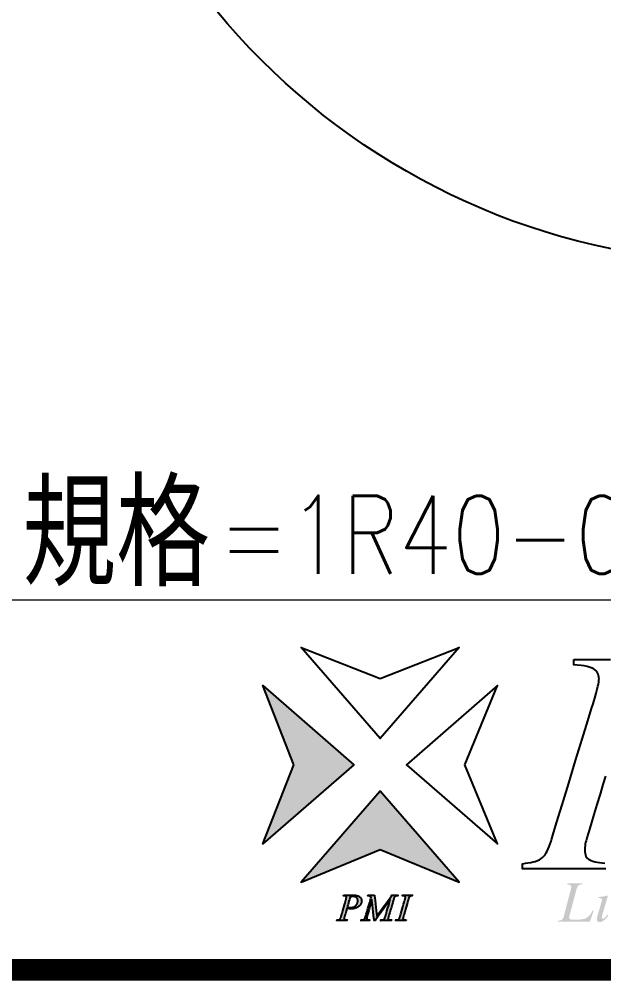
# Model space of a CAD drawing. Header units: millimetres. Extents: x -1046 to -629, y -1674 to -1379.
# Drawn here: x -886.6 to -849.5, y -1674.4 to -1613.2 of the extents above; entities that cross this region are included whole.
import ezdxf

# ---------------------------------------------------------------- set-up
doc = ezdxf.new("R2010")
doc.units = ezdxf.units.MM
doc.layers.get('0').update_dxf_attribs({"linetype": 'CONTINUOUS'})
doc.layers.get('DEFPOINTS').update_dxf_attribs({"linetype": 'CONTINUOUS'})
for name, color, linetype, lineweight in [('DIM', 6, 'CONTINUOUS', 9), ('str', 7, 'CONTINUOUS', 25), ('txt', 3, 'CONTINUOUS', 9)]:
    doc.layers.add(name, color=color, linetype=linetype, lineweight=lineweight)
doc.styles.add('SIMPLEX', font='simplex.shx', dxfattribs={"width": 0.8, "height": 3.2, "bigfont": 'chineset.shx'})
doc.styles.get("Standard").update_dxf_attribs({"font": 'TXT', "width": 0.9, "height": 4.563508, "bigfont": 'CHINESET'})
doc.dimstyles.new('STANDARD$2', dxfattribs={"dimscale": 0, "dimtxt": 6, "dimasz": 5, "dimexe": 0.5, "dimexo": 2.2, "dimgap": 2.2, "dimtad": 0, "dimtih": 1, "dimtoh": 1, "dimdec": 3, "dimrnd": 0.0005, "dimdsep": 46, "dimtxsty": 'SIMPLEX', "dimcen": 0.09, "dimclrd": 6, "dimclre": 6, "dimclrt": 3, "dimadec": 1, "dimazin": 2, "dimtp": -0.1, "dimtm": 0.2, "dimtfac": 1, "dimtdec": 3, "dimtmove": 2, "dimatfit": 3, "dimfxl": 0, "dimtvp": 0.790698, "dimarcsym": 0})

# ---------------------------------------------------------------- blocks, each defined once
blk = doc.blocks.new('PMI-Logo-3')
h = blk.add_hatch(color=4)
h.paths.add_polyline_path([(6.666, -0.012), (6.666, 0.012), (0, 5.804), (2.266, 0), (0, -5.804)])
h.paths.add_polyline_path([(8.608, -1.928), (2.804, -8.607), (8.608, -6.206), (14.411, -8.607)])
h.paths.add_polyline_path([(10.281, -11.258), (10.284, -11.243), (10.288, -11.225), (10.293, -11.205), (10.299, -11.182), (10.306, -11.157), (10.314, -11.129), (10.323, -11.099), (10.334, -11.06), (10.364, -10.957), (10.407, -10.807), (10.459, -10.629), (10.512, -10.442), (10.564, -10.265), (10.607, -10.115), (10.637, -10.012), (10.648, -9.973), (10.659, -9.932), (10.67, -9.894), (10.68, -9.86), (10.689, -9.829), (10.699, -9.801), (10.708, -9.777), (10.716, -9.756), (10.724, -9.739), (10.731, -9.724), (10.739, -9.712), (10.747, -9.701), (10.756, -9.69), (10.766, -9.68), (10.776, -9.67), (10.787, -9.661), (10.799, -9.653), (10.812, -9.645), (10.826, -9.638), (10.841, -9.631), (10.859, -9.626), (10.872, -9.623), (10.887, -9.62), (10.903, -9.619), (10.919, -9.617), (10.937, -9.617), (10.956, -9.617), (10.958, -9.611), (10.96, -9.604), (10.963, -9.596), (10.965, -9.588), (10.968, -9.581), (10.971, -9.568), (10.947, -9.568), (10.882, -9.568), (10.787, -9.568), (10.674, -9.568), (10.556, -9.568), (10.444, -9.568), (10.349, -9.568), (10.284, -9.568), (10.259, -9.568), (10.255, -9.581), (10.252, -9.588), (10.25, -9.596), (10.247, -9.604), (10.245, -9.611), (10.243, -9.617), (10.265, -9.617), (10.286, -9.617), (10.306, -9.618), (10.323, -9.619), (10.339, -9.621), (10.353, -9.623), (10.372, -9.626), (10.389, -9.631), (10.404, -9.638), (10.417, -9.646), (10.428, -9.655), (10.438, -9.665), (10.445, -9.676), (10.451, -9.689), (10.455, -9.702), (10.457, -9.717), (10.457, -9.729), (10.457, -9.745), (10.455, -9.764), (10.453, -9.784), (10.449, -9.806), (10.445, -9.83), (10.439, -9.855), (10.432, -9.882), (10.425, -9.911), (10.416, -9.941), (10.405, -9.98), (10.375, -10.084), (10.332, -10.234), (10.281, -10.412), (10.227, -10.599), (10.175, -10.777), (10.132, -10.928), (10.102, -11.031), (10.091, -11.07), (10.081, -11.106), (10.07, -11.14), (10.059, -11.17), (10.049, -11.199), (10.038, -11.225), (10.028, -11.248), (10.018, -11.269), (10.008, -11.287), (9.994, -11.308), (9.979, -11.325), (9.961, -11.34), (9.945, -11.35), (9.933, -11.357), (9.921, -11.363), (9.908, -11.368), (9.894, -11.373), (9.875, -11.378), (9.859, -11.38), (9.843, -11.382), (9.824, -11.384), (9.803, -11.385), (9.78, -11.387), (9.755, -11.387), (9.75, -11.4), (9.747, -11.408), (9.744, -11.416), (9.741, -11.424), (9.736, -11.436), (9.762, -11.436), (9.832, -11.436), (9.932, -11.436), (10.052, -11.436), (10.178, -11.436), (10.297, -11.436), (10.398, -11.436), (10.468, -11.436), (10.494, -11.436), (10.498, -11.424), (10.5, -11.416), (10.503, -11.408), (10.505, -11.4), (10.509, -11.387), (10.483, -11.386), (10.46, -11.384), (10.438, -11.382), (10.419, -11.38), (10.401, -11.378), (10.386, -11.375), (10.372, -11.373), (10.356, -11.369), (10.339, -11.364), (10.325, -11.357), (10.313, -11.35), (10.3, -11.339), (10.289, -11.324), (10.282, -11.307), (10.279, -11.291), (10.279, -11.276)])
h.paths.add_polyline_path([(9.276, -11.372), (9.261, -11.366), (9.247, -11.359), (9.23, -11.349), (9.216, -11.337), (9.206, -11.322), (9.2, -11.305), (9.197, -11.286), (9.198, -11.268), (9.199, -11.255), (9.201, -11.24), (9.203, -11.225), (9.207, -11.209), (9.211, -11.192), (9.216, -11.174), (9.221, -11.155), (9.228, -11.135), (9.239, -11.095), (9.271, -10.986), (9.317, -10.828), (9.372, -10.641), (9.429, -10.445), (9.483, -10.258), (9.529, -10.1), (9.561, -9.991), (9.573, -9.951), (9.583, -9.914), (9.592, -9.88), (9.602, -9.849), (9.611, -9.82), (9.62, -9.794), (9.629, -9.771), (9.638, -9.751), (9.646, -9.734), (9.655, -9.719), (9.663, -9.706), (9.672, -9.694), (9.681, -9.683), (9.69, -9.673), (9.704, -9.66), (9.723, -9.646), (9.741, -9.637), (9.756, -9.634), (9.769, -9.631), (9.786, -9.629), (9.805, -9.626), (9.828, -9.624), (9.853, -9.622), (9.882, -9.619), (9.913, -9.617), (9.913, -9.604), (9.913, -9.596), (9.913, -9.588), (9.913, -9.581), (9.913, -9.568), (9.898, -9.568), (9.858, -9.568), (9.8, -9.568), (9.73, -9.568), (9.658, -9.568), (9.589, -9.568), (9.53, -9.568), (9.49, -9.568), (9.475, -9.568), (9.437, -9.62), (9.335, -9.759), (9.188, -9.961), (9.013, -10.2), (8.83, -10.452), (8.655, -10.691), (8.508, -10.892), (8.406, -11.032), (8.368, -11.084), (8.362, -11.032), (8.345, -10.892), (8.321, -10.691), (8.292, -10.452), (8.262, -10.2), (8.233, -9.961), (8.209, -9.759), (8.192, -9.62), (8.185, -9.568), (8.169, -9.568), (8.127, -9.568), (8.064, -9.568), (7.991, -9.568), (7.913, -9.568), (7.84, -9.568), (7.778, -9.568), (7.735, -9.568), (7.719, -9.568), (7.715, -9.581), (7.713, -9.588), (7.711, -9.596), (7.708, -9.604), (7.705, -9.617), (7.729, -9.62), (7.751, -9.623), (7.771, -9.626), (7.79, -9.63), (7.807, -9.634), (7.822, -9.638), (7.836, -9.643), (7.853, -9.649), (7.872, -9.66), (7.886, -9.671), (7.895, -9.68), (7.905, -9.689), (7.915, -9.7), (7.925, -9.711), (7.935, -9.724), (7.945, -9.737), (7.931, -9.785), (7.893, -9.913), (7.84, -10.098), (7.776, -10.318), (7.708, -10.549), (7.644, -10.769), (7.59, -10.954), (7.553, -11.082), (7.539, -11.13), (7.529, -11.162), (7.518, -11.191), (7.508, -11.218), (7.497, -11.243), (7.487, -11.264), (7.477, -11.283), (7.467, -11.3), (7.457, -11.314), (7.447, -11.325), (7.433, -11.338), (7.416, -11.35), (7.398, -11.36), (7.378, -11.368), (7.356, -11.375), (7.332, -11.38), (7.307, -11.384), (7.279, -11.387), (7.25, -11.387), (7.24, -11.387), (7.228, -11.387), (7.213, -11.387), (7.209, -11.4), (7.207, -11.408), (7.204, -11.416), (7.202, -11.424), (7.198, -11.436), (7.219, -11.436), (7.276, -11.436), (7.359, -11.436), (7.458, -11.436), (7.561, -11.436), (7.66, -11.436), (7.743, -11.436), (7.8, -11.436), (7.821, -11.436), (7.822, -11.435), (7.825, -11.424), (7.828, -11.416), (7.83, -11.408), (7.833, -11.4), (7.835, -11.394), (7.837, -11.387), (7.806, -11.385), (7.778, -11.382), (7.753, -11.379), (7.73, -11.375), (7.71, -11.371), (7.693, -11.367), (7.678, -11.362), (7.661, -11.354), (7.645, -11.341), (7.633, -11.326), (7.624, -11.309), (7.62, -11.289), (7.619, -11.272), (7.62, -11.26), (7.621, -11.245), (7.624, -11.227), (7.627, -11.208), (7.632, -11.185), (7.638, -11.161), (7.645, -11.134), (7.653, -11.105), (7.662, -11.073), (7.673, -11.033), (7.704, -10.927), (7.748, -10.773), (7.801, -10.591), (7.856, -10.399), (7.909, -10.217), (7.953, -10.063), (7.983, -9.957), (7.995, -9.917), (8.001, -9.97), (8.018, -10.109), (8.042, -10.311), (8.071, -10.551), (8.101, -10.803), (8.13, -11.043), (8.155, -11.245), (8.171, -11.384), (8.178, -11.436), (8.185, -11.436), (8.192, -11.436), (8.201, -11.436), (8.21, -11.436), (8.219, -11.436), (8.227, -11.436), (8.234, -11.436), (8.271, -11.384), (8.373, -11.245), (8.52, -11.043), (8.694, -10.803), (8.878, -10.551), (9.052, -10.311), (9.199, -10.109), (9.301, -9.97), (9.339, -9.917), (9.328, -9.955), (9.299, -10.054), (9.258, -10.198), (9.208, -10.369), (9.157, -10.548), (9.107, -10.719), (9.066, -10.863), (9.037, -10.963), (9.026, -11), (9.013, -11.045), (9.001, -11.087), (8.989, -11.124), (8.978, -11.158), (8.967, -11.189), (8.958, -11.215), (8.948, -11.238), (8.94, -11.258), (8.932, -11.273), (8.925, -11.286), (8.917, -11.299), (8.909, -11.31), (8.896, -11.325), (8.879, -11.342), (8.861, -11.354), (8.843, -11.363), (8.829, -11.369), (8.813, -11.374), (8.797, -11.378), (8.779, -11.381), (8.76, -11.384), (8.74, -11.386), (8.719, -11.387), (8.696, -11.387), (8.686, -11.387), (8.674, -11.387), (8.659, -11.387), (8.655, -11.4), (8.653, -11.408), (8.651, -11.416), (8.649, -11.424), (8.645, -11.436), (8.672, -11.436), (8.743, -11.436), (8.846, -11.436), (8.968, -11.436), (9.097, -11.436), (9.219, -11.436), (9.323, -11.436), (9.394, -11.436), (9.42, -11.436), (9.424, -11.424), (9.426, -11.416), (9.428, -11.408), (9.43, -11.4), (9.433, -11.387), (9.424, -11.387), (9.413, -11.387), (9.404, -11.387), (9.4, -11.387), (9.375, -11.387), (9.352, -11.386), (9.331, -11.383), (9.311, -11.38), (9.293, -11.376)])
h.paths.add_polyline_path([(6.079, -10.84), (6.104, -10.751), (6.129, -10.666), (6.15, -10.594), (6.164, -10.544), (6.169, -10.526), (6.213, -10.536), (6.255, -10.544), (6.295, -10.552), (6.333, -10.558), (6.37, -10.563), (6.404, -10.567), (6.438, -10.57), (6.469, -10.572), (6.499, -10.572), (6.545, -10.571), (6.59, -10.568), (6.634, -10.563), (6.678, -10.556), (6.721, -10.546), (6.763, -10.535), (6.805, -10.522), (6.846, -10.506), (6.886, -10.489), (6.924, -10.47), (6.961, -10.449), (6.995, -10.428), (7.028, -10.405), (7.058, -10.381), (7.085, -10.355), (7.111, -10.329), (7.135, -10.301), (7.156, -10.272), (7.175, -10.242), (7.192, -10.212), (7.206, -10.182), (7.219, -10.151), (7.229, -10.121), (7.237, -10.09), (7.242, -10.059), (7.246, -10.028), (7.247, -9.996), (7.245, -9.957), (7.24, -9.919), (7.231, -9.883), (7.219, -9.848), (7.203, -9.814), (7.183, -9.782), (7.16, -9.751), (7.134, -9.721), (7.104, -9.692), (7.07, -9.666), (7.033, -9.643), (6.992, -9.623), (6.947, -9.606), (6.899, -9.592), (6.848, -9.582), (6.792, -9.574), (6.733, -9.569), (6.671, -9.568), (6.646, -9.568), (6.578, -9.568), (6.48, -9.568), (6.364, -9.568), (6.242, -9.568), (6.126, -9.568), (6.028, -9.568), (5.96, -9.568), (5.935, -9.568), (5.931, -9.581), (5.929, -9.588), (5.926, -9.596), (5.924, -9.604), (5.92, -9.617), (5.948, -9.619), (5.975, -9.621), (5.999, -9.624), (6.02, -9.628), (6.039, -9.632), (6.056, -9.637), (6.071, -9.643), (6.088, -9.651), (6.105, -9.666), (6.118, -9.683), (6.126, -9.7), (6.131, -9.72), (6.132, -9.736), (6.131, -9.752), (6.129, -9.771), (6.126, -9.793), (6.121, -9.818), (6.115, -9.847), (6.108, -9.878), (6.099, -9.913), (6.088, -9.951), (6.077, -9.992), (6.066, -10.029), (6.038, -10.127), (5.997, -10.268), (5.949, -10.437), (5.898, -10.613), (5.85, -10.781), (5.809, -10.923), (5.781, -11.021), (5.77, -11.058), (5.756, -11.106), (5.741, -11.15), (5.727, -11.19), (5.713, -11.226), (5.7, -11.257), (5.686, -11.283), (5.673, -11.306), (5.66, -11.323), (5.647, -11.337), (5.633, -11.347), (5.617, -11.357), (5.599, -11.365), (5.579, -11.372), (5.556, -11.377), (5.531, -11.382), (5.504, -11.385), (5.475, -11.387), (5.444, -11.387), (5.442, -11.394), (5.44, -11.4), (5.438, -11.408), (5.435, -11.416), (5.433, -11.424), (5.429, -11.436), (5.454, -11.436), (5.521, -11.436), (5.619, -11.436), (5.735, -11.436), (5.857, -11.436), (5.972, -11.436), (6.07, -11.436), (6.137, -11.436), (6.163, -11.436), (6.163, -11.435), (6.166, -11.424), (6.168, -11.416), (6.171, -11.408), (6.173, -11.4), (6.176, -11.387), (6.146, -11.385), (6.119, -11.383), (6.094, -11.38), (6.072, -11.377), (6.052, -11.373), (6.035, -11.369), (6.02, -11.364), (6.003, -11.357), (5.987, -11.344), (5.975, -11.33), (5.967, -11.315), (5.962, -11.299), (5.962, -11.286), (5.962, -11.272), (5.964, -11.256), (5.967, -11.238), (5.972, -11.216), (5.978, -11.191), (5.985, -11.164), (5.993, -11.134), (6.003, -11.101), (6.014, -11.065), (6.019, -11.046), (6.033, -10.997), (6.054, -10.925)])
h.paths.add_polyline_path([(6.194, -10.439), (6.202, -10.414), (6.221, -10.346), (6.25, -10.247), (6.284, -10.13), (6.319, -10.006), (6.353, -9.889), (6.382, -9.79), (6.401, -9.722), (6.409, -9.696), (6.437, -9.691), (6.465, -9.687), (6.491, -9.683), (6.517, -9.68), (6.542, -9.677), (6.565, -9.675), (6.588, -9.674), (6.61, -9.673), (6.631, -9.673), (6.667, -9.674), (6.702, -9.677), (6.734, -9.682), (6.764, -9.689), (6.792, -9.698), (6.818, -9.709), (6.842, -9.722), (6.864, -9.737), (6.883, -9.754), (6.901, -9.773), (6.916, -9.793), (6.93, -9.814), (6.941, -9.837), (6.95, -9.862), (6.958, -9.888), (6.963, -9.915), (6.966, -9.943), (6.967, -9.974), (6.966, -10.003), (6.964, -10.032), (6.959, -10.061), (6.953, -10.09), (6.946, -10.119), (6.937, -10.147), (6.926, -10.175), (6.913, -10.203), (6.899, -10.23), (6.883, -10.257), (6.866, -10.282), (6.847, -10.306), (6.827, -10.328), (6.806, -10.349), (6.784, -10.368), (6.76, -10.385), (6.735, -10.401), (6.709, -10.416), (6.682, -10.429), (6.654, -10.44), (6.625, -10.45), (6.596, -10.459), (6.566, -10.465), (6.536, -10.471), (6.505, -10.475), (6.473, -10.477), (6.44, -10.478), (6.419, -10.477), (6.396, -10.476), (6.372, -10.473), (6.346, -10.47), (6.318, -10.466), (6.29, -10.461), (6.259, -10.455), (6.227, -10.447)], flags=16)
h = blk.add_hatch(color=4)
edge = h.paths.add_edge_path()
edge.add_spline(control_points=[(22.528, -11.329), (22.489, -11.307), (22.469, -11.262), (22.469, -11.179), (22.484, -11.117), (22.51, -11.012)], knot_values=[0, 0, 0, 0, 0.785714, 0.785714, 1, 1, 1, 1], degree=3, periodic=0)
edge.add_spline(control_points=[(22.51, -11.012), (22.519, -10.986), (22.523, -10.964), (22.525, -10.948)], knot_values=[0, 0, 0, 0, 1, 1, 1, 1], degree=3, periodic=0)
edge.add_spline(control_points=[(22.525, -10.948), (22.688, -10.342), (22.851, -9.736), (23.013, -9.129)], knot_values=[0, 0, 0, 0, 1, 1, 1, 1], degree=3, periodic=0)
edge.add_spline(control_points=[(23.013, -9.129), (23.052, -8.991), (23.099, -8.898), (23.158, -8.849)], knot_values=[0, 0, 0, 0, 1, 1, 1, 1], degree=3, periodic=0)
edge.add_spline(control_points=[(23.158, -8.849), (23.216, -8.802), (23.307, -8.777), (23.427, -8.773)], knot_values=[0, 0, 0, 0, 1, 1, 1, 1], degree=3, periodic=0)
edge.add_spline(control_points=[(23.427, -8.773), (23.436, -8.75), (23.446, -8.727), (23.455, -8.704)], knot_values=[0, 0, 0, 0, 1, 1, 1, 1], degree=3, periodic=0)
edge.add_spline(control_points=[(23.455, -8.704), (23.083, -8.704), (22.71, -8.704), (22.338, -8.704)], knot_values=[0, 0, 0, 0, 1, 1, 1, 1], degree=3, periodic=0)
edge.add_spline(control_points=[(22.338, -8.704), (22.331, -8.727), (22.324, -8.75), (22.318, -8.773)], knot_values=[0, 0, 0, 0, 1, 1, 1, 1], degree=3, periodic=0)
edge.add_spline(control_points=[(22.318, -8.773), (22.432, -8.784), (22.512, -8.803), (22.559, -8.831)], knot_values=[0, 0, 0, 0, 1, 1, 1, 1], degree=3, periodic=0)
edge.add_spline(control_points=[(22.559, -8.831), (22.608, -8.862), (22.629, -8.909), (22.629, -8.991), (22.627, -9.015), (22.621, -9.041)], knot_values=[0, 0, 0, 0, 0.728571, 0.728571, 1, 1, 1, 1], degree=3, periodic=0)
edge.add_spline(control_points=[(22.621, -9.041), (22.616, -9.07), (22.603, -9.116), (22.585, -9.177)], knot_values=[0, 0, 0, 0, 1, 1, 1, 1], degree=3, periodic=0)
edge.add_spline(control_points=[(22.585, -9.177), (22.422, -9.807), (22.258, -10.437), (22.055, -11.217), (22.005, -11.314), (21.949, -11.361)], knot_values=[0, 0, 0, 0, 0.808065, 0.808065, 1, 1, 1, 1], degree=3, periodic=0)
edge.add_spline(control_points=[(21.949, -11.361), (21.893, -11.41), (21.803, -11.434), (21.673, -11.433)], knot_values=[0, 0, 0, 0, 1, 1, 1, 1], degree=3, periodic=0)
edge.add_spline(control_points=[(21.655, -11.433), (21.65, -11.455), (21.644, -11.478), (21.639, -11.501)], knot_values=[0, 0, 0, 0, 1, 1, 1, 1], degree=3, periodic=0)
edge.add_spline(control_points=[(21.639, -11.501), (22.425, -11.501), (23.211, -11.501), (23.998, -11.501)], knot_values=[0, 0, 0, 0, 1, 1, 1, 1], degree=3, periodic=0)
edge.add_spline(control_points=[(23.998, -11.501), (24.086, -11.236), (24.174, -10.971), (24.263, -10.707)], knot_values=[0, 0, 0, 0, 1, 1, 1, 1], degree=3, periodic=0)
edge.add_spline(control_points=[(24.263, -10.707), (24.237, -10.707), (24.211, -10.707), (24.185, -10.707)], knot_values=[0, 0, 0, 0, 1, 1, 1, 1], degree=3, periodic=0)
edge.add_spline(control_points=[(24.185, -10.707), (24.062, -10.96), (23.924, -11.131), (23.618, -11.32), (23.378, -11.363), (22.958, -11.363), (22.861, -11.363), (22.765, -11.363)], knot_values=[0, 0, 0, 0, 0.434081, 0.434081, 0.869651, 0.869651, 1, 1, 1, 1], degree=3, periodic=0)
edge.add_spline(control_points=[(22.765, -11.363), (22.647, -11.366), (22.567, -11.355), (22.528, -11.329)], knot_values=[0, 0, 0, 0, 1, 1, 1, 1], degree=3, periodic=0)
h = blk.add_hatch(color=4)
edge = h.paths.add_edge_path()
edge.add_spline(control_points=[(25.284, -9.722), (25.288, -9.708), (25.292, -9.695), (25.294, -9.682)], knot_values=[0, 0, 0, 0, 1, 1, 1, 1], degree=3, periodic=0)
edge.add_spline(control_points=[(25.294, -9.682), (25.299, -9.673), (25.299, -9.662), (25.299, -9.639), (25.297, -9.628), (25.288, -9.617)], knot_values=[0, 0, 0, 0, 0.45, 0.45, 1, 1, 1, 1], degree=3, periodic=0)
edge.add_spline(control_points=[(25.288, -9.617), (25.28, -9.608), (25.268, -9.604), (25.254, -9.602)], knot_values=[0, 0, 0, 0, 1, 1, 1, 1], degree=3, periodic=0)
edge.add_spline(control_points=[(25.254, -9.602), (25.249, -9.604), (25.229, -9.608), (25.19, -9.617)], knot_values=[0, 0, 0, 0, 1, 1, 1, 1], degree=3, periodic=0)
edge.add_spline(control_points=[(25.19, -9.617), (25.01, -9.656), (24.819, -9.686), (24.626, -9.706)], knot_values=[0, 0, 0, 0, 1, 1, 1, 1], degree=3, periodic=0)
edge.add_spline(control_points=[(24.626, -9.706), (24.621, -9.729), (24.616, -9.751), (24.611, -9.774)], knot_values=[0, 0, 0, 0, 1, 1, 1, 1], degree=3, periodic=0)
edge.add_spline(control_points=[(24.611, -9.774), (24.71, -9.777), (24.781, -9.787), (24.819, -9.81)], knot_values=[0, 0, 0, 0, 1, 1, 1, 1], degree=3, periodic=0)
edge.add_spline(control_points=[(24.819, -9.81), (24.858, -9.831), (24.878, -9.867), (24.878, -9.939), (24.87, -9.984), (24.85, -10.049)], knot_values=[0, 0, 0, 0, 0.655738, 0.655738, 1, 1, 1, 1], degree=3, periodic=0)
edge.add_spline(control_points=[(24.85, -10.049), (24.849, -10.05), (24.848, -10.052), (24.847, -10.054)], knot_values=[0, 0, 0, 0, 1, 1, 1, 1], degree=3, periodic=0)
edge.add_spline(control_points=[(24.847, -10.054), (24.757, -10.359), (24.667, -10.665), (24.576, -10.971)], knot_values=[0, 0, 0, 0, 1, 1, 1, 1], degree=3, periodic=0)
edge.add_spline(control_points=[(24.576, -10.971), (24.55, -11.065), (24.53, -11.137), (24.52, -11.186)], knot_values=[0, 0, 0, 0, 1, 1, 1, 1], degree=3, periodic=0)
edge.add_spline(control_points=[(24.52, -11.186), (24.511, -11.238), (24.504, -11.281), (24.504, -11.389), (24.522, -11.446), (24.59, -11.519), (24.641, -11.536), (24.805, -11.536), (24.91, -11.498), (25.021, -11.413)], knot_values=[0, 0, 0, 0, 0.11924, 0.11924, 0.365671, 0.365671, 0.612101, 0.612101, 1, 1, 1, 1], degree=3, periodic=0)
edge.add_spline(control_points=[(25.021, -11.413), (25.133, -11.331), (25.245, -11.208), (25.361, -11.044)], knot_values=[0, 0, 0, 0, 1, 1, 1, 1], degree=3, periodic=0)
edge.add_spline(control_points=[(25.361, -11.044), (25.339, -11.024), (25.317, -11.004), (25.294, -10.984)], knot_values=[0, 0, 0, 0, 1, 1, 1, 1], degree=3, periodic=0)
edge.add_spline(control_points=[(25.294, -10.984), (25.226, -11.083), (25.163, -11.16), (25.102, -11.215)], knot_values=[0, 0, 0, 0, 1, 1, 1, 1], degree=3, periodic=0)
edge.add_spline(control_points=[(25.102, -11.215), (25.042, -11.27), (24.992, -11.296), (24.954, -11.294)], knot_values=[0, 0, 0, 0, 1, 1, 1, 1], degree=3, periodic=0)
edge.add_spline(control_points=[(24.954, -11.294), (24.928, -11.296), (24.909, -11.288), (24.893, -11.266)], knot_values=[0, 0, 0, 0, 1, 1, 1, 1], degree=3, periodic=0)
edge.add_spline(control_points=[(24.893, -11.266), (24.878, -11.246), (24.87, -11.217), (24.87, -11.163), (24.873, -11.14), (24.878, -11.114)], knot_values=[0, 0, 0, 0, 0.76087, 0.76087, 1, 1, 1, 1], degree=3, periodic=0)
edge.add_spline(control_points=[(24.878, -11.114), (24.884, -11.09), (24.893, -11.057), (24.902, -11.015)], knot_values=[0, 0, 0, 0, 1, 1, 1, 1], degree=3, periodic=0)
edge.add_spline(control_points=[(24.902, -11.015), (25.029, -10.584), (25.156, -10.153), (25.284, -9.722)], knot_values=[0, 0, 0, 0, 1, 1, 1, 1], degree=3, periodic=0)
at = {"color": 4, "linetype": 'Continuous'}
blk.add_line((6.666, -0.012), (6.666, 0.012), dxfattribs=at)
for points in [[(8.608, 6.341, 0), (14.411, 8.607, 0), (8.608, 1.929, 0), (2.804, 8.607, 0), (8.608, 6.341, 0)], [(2.266, 0, 0), (0, 5.804, 0), (6.679, 0, 0), (0, -5.804, 0), (2.266, 0, 0)], [(14.814, 0, 0), (17.215, 5.804, 0), (10.536, 0, 0), (17.215, -5.804, 0), (14.814, 0, 0)], [(8.608, -6.206, 0), (14.411, -8.607, 0), (8.608, -1.928, 0), (2.804, -8.607, 0), (8.608, -6.206, 0)], [(5.935, -9.568, 0), (5.96, -9.568, 0), (6.028, -9.568, 0), (6.126, -9.568, 0), (6.242, -9.568, 0), (6.364, -9.568, 0), (6.48, -9.568, 0), (6.578, -9.568, 0), (6.646, -9.568, 0), (6.671, -9.568, 0), (6.733, -9.569, 0), (6.792, -9.574, 0), (6.848, -9.582, 0), (6.899, -9.592, 0), (6.947, -9.606, 0), (6.992, -9.623, 0), (7.033, -9.643, 0), (7.07, -9.666, 0), (7.104, -9.692, 0), (7.134, -9.721, 0), (7.16, -9.751, 0), (7.183, -9.782, 0), (7.203, -9.814, 0), (7.219, -9.848, 0), (7.231, -9.883, 0), (7.24, -9.919, 0), (7.245, -9.957, 0), (7.247, -9.996, 0), (7.246, -10.028, 0), (7.242, -10.059, 0), (7.237, -10.09, 0), (7.229, -10.121, 0), (7.219, -10.151, 0), (7.206, -10.182, 0), (7.192, -10.212, 0), (7.175, -10.242, 0), (7.156, -10.272, 0), (7.135, -10.301, 0), (7.111, -10.329, 0), (7.085, -10.355, 0), (7.058, -10.381, 0), (7.028, -10.405, 0), (6.995, -10.428, 0), (6.961, -10.449, 0), (6.924, -10.47, 0), (6.886, -10.489, 0), (6.846, -10.506, 0), (6.805, -10.522, 0), (6.763, -10.535, 0), (6.721, -10.546, 0), (6.678, -10.556, 0), (6.634, -10.563, 0), (6.59, -10.568, 0), (6.545, -10.571, 0), (6.499, -10.572, 0), (6.469, -10.572, 0), (6.438, -10.57, 0), (6.404, -10.567, 0), (6.37, -10.563, 0), (6.333, -10.558, 0), (6.295, -10.552, 0), (6.255, -10.544, 0), (6.213, -10.536, 0), (6.169, -10.526, 0), (6.164, -10.544, 0), (6.15, -10.594, 0), (6.129, -10.666, 0), (6.104, -10.751, 0), (6.079, -10.84, 0), (6.054, -10.925, 0), (6.033, -10.997, 0), (6.019, -11.046, 0), (6.014, -11.065, 0), (6.003, -11.101, 0), (5.993, -11.134, 0), (5.985, -11.164, 0), (5.978, -11.191, 0), (5.972, -11.216, 0), (5.967, -11.238, 0), (5.964, -11.256, 0), (5.962, -11.272, 0), (5.962, -11.286, 0), (5.962, -11.295, 0), (5.963, -11.303, 0), (5.966, -11.311, 0), (5.969, -11.319, 0), (5.973, -11.327, 0), (5.978, -11.334, 0), (5.984, -11.341, 0), (5.991, -11.347, 0), (5.999, -11.353, 0), (6.008, -11.359, 0), (6.02, -11.364, 0), (6.035, -11.369, 0), (6.052, -11.373, 0), (6.072, -11.377, 0), (6.094, -11.38, 0), (6.119, -11.383, 0), (6.146, -11.385, 0), (6.176, -11.387, 0), (6.176, -11.389, 0), (6.175, -11.394, 0), (6.173, -11.4, 0), (6.171, -11.408, 0), (6.168, -11.416, 0), (6.166, -11.424, 0), (6.164, -11.43, 0), (6.163, -11.435, 0), (6.163, -11.436, 0), (6.137, -11.436, 0), (6.07, -11.436, 0), (5.972, -11.436, 0), (5.857, -11.436, 0), (5.735, -11.436, 0), (5.619, -11.436, 0), (5.521, -11.436, 0), (5.454, -11.436, 0), (5.429, -11.436, 0), (5.429, -11.435, 0), (5.431, -11.43, 0), (5.433, -11.424, 0), (5.435, -11.416, 0), (5.438, -11.408, 0), (5.44, -11.4, 0), (5.442, -11.394, 0), (5.443, -11.389, 0), (5.444, -11.387, 0), (5.475, -11.387, 0), (5.504, -11.385, 0), (5.531, -11.382, 0), (5.556, -11.377, 0), (5.579, -11.372, 0), (5.599, -11.365, 0), (5.617, -11.357, 0), (5.633, -11.347, 0), (5.647, -11.337, 0), (5.66, -11.323, 0), (5.673, -11.306, 0), (5.686, -11.283, 0), (5.7, -11.257, 0), (5.713, -11.226, 0), (5.727, -11.19, 0), (5.741, -11.15, 0), (5.756, -11.106, 0), (5.77, -11.058, 0), (5.781, -11.021, 0), (5.809, -10.923, 0), (5.85, -10.781, 0), (5.898, -10.613, 0), (5.949, -10.437, 0), (5.997, -10.268, 0), (6.038, -10.127, 0), (6.066, -10.029, 0), (6.077, -9.992, 0), (6.088, -9.951, 0), (6.099, -9.913, 0), (6.108, -9.878, 0), (6.115, -9.847, 0), (6.121, -9.818, 0), (6.126, -9.793, 0), (6.129, -9.771, 0), (6.131, -9.752, 0), (6.132, -9.736, 0), (6.132, -9.725, 0), (6.13, -9.715, 0), (6.128, -9.705, 0), (6.124, -9.696, 0), (6.12, -9.687, 0), (6.115, -9.679, 0), (6.108, -9.67, 0), (6.101, -9.663, 0), (6.093, -9.656, 0), (6.083, -9.649, 0), (6.071, -9.643, 0), (6.056, -9.637, 0), (6.039, -9.632, 0), (6.02, -9.628, 0), (5.999, -9.624, 0), (5.975, -9.621, 0), (5.948, -9.619, 0), (5.92, -9.617, 0), (5.921, -9.615, 0), (5.922, -9.611, 0), (5.924, -9.604, 0), (5.926, -9.596, 0), (5.929, -9.588, 0), (5.931, -9.581, 0), (5.933, -9.574, 0), (5.935, -9.57, 0), (5.935, -9.568, 0)], [(6.194, -10.439, 0), (6.227, -10.447, 0), (6.259, -10.455, 0), (6.29, -10.461, 0), (6.318, -10.466, 0), (6.346, -10.47, 0), (6.372, -10.473, 0), (6.396, -10.476, 0), (6.419, -10.477, 0), (6.44, -10.478, 0), (6.473, -10.477, 0), (6.505, -10.475, 0), (6.536, -10.471, 0), (6.566, -10.465, 0), (6.596, -10.459, 0), (6.625, -10.45, 0), (6.654, -10.44, 0), (6.682, -10.429, 0), (6.709, -10.416, 0), (6.735, -10.401, 0), (6.76, -10.385, 0), (6.784, -10.368, 0), (6.806, -10.349, 0), (6.827, -10.328, 0), (6.847, -10.306, 0), (6.866, -10.282, 0), (6.883, -10.257, 0), (6.899, -10.23, 0), (6.913, -10.203, 0), (6.926, -10.175, 0), (6.937, -10.147, 0), (6.946, -10.119, 0), (6.953, -10.09, 0), (6.959, -10.061, 0), (6.964, -10.032, 0), (6.966, -10.003, 0), (6.967, -9.974, 0), (6.966, -9.943, 0), (6.963, -9.915, 0), (6.958, -9.888, 0), (6.95, -9.862, 0), (6.941, -9.837, 0), (6.93, -9.814, 0), (6.916, -9.793, 0), (6.901, -9.773, 0), (6.883, -9.754, 0), (6.864, -9.737, 0), (6.842, -9.722, 0), (6.818, -9.709, 0), (6.792, -9.698, 0), (6.764, -9.689, 0), (6.734, -9.682, 0), (6.702, -9.677, 0), (6.667, -9.674, 0), (6.631, -9.673, 0), (6.61, -9.673, 0), (6.588, -9.674, 0), (6.565, -9.675, 0), (6.542, -9.677, 0), (6.517, -9.68, 0), (6.491, -9.683, 0), (6.465, -9.687, 0), (6.437, -9.691, 0), (6.409, -9.696, 0), (6.401, -9.722, 0), (6.382, -9.79, 0), (6.353, -9.889, 0), (6.319, -10.006, 0), (6.284, -10.13, 0), (6.25, -10.247, 0), (6.221, -10.346, 0), (6.202, -10.414, 0), (6.194, -10.439, 0)], [(8.185, -9.568, 0), (8.192, -9.62, 0), (8.209, -9.759, 0), (8.233, -9.961, 0), (8.262, -10.2, 0), (8.292, -10.452, 0), (8.321, -10.691, 0), (8.345, -10.892, 0), (8.362, -11.032, 0), (8.368, -11.084, 0), (8.406, -11.032, 0), (8.508, -10.892, 0), (8.655, -10.691, 0), (8.83, -10.452, 0), (9.013, -10.2, 0), (9.188, -9.961, 0), (9.335, -9.759, 0), (9.437, -9.62, 0), (9.475, -9.568, 0), (9.49, -9.568, 0), (9.53, -9.568, 0), (9.589, -9.568, 0), (9.658, -9.568, 0), (9.73, -9.568, 0), (9.8, -9.568, 0), (9.858, -9.568, 0), (9.898, -9.568, 0), (9.913, -9.568, 0), (9.913, -9.57, 0), (9.913, -9.574, 0), (9.913, -9.581, 0), (9.913, -9.588, 0), (9.913, -9.596, 0), (9.913, -9.604, 0), (9.913, -9.611, 0), (9.913, -9.615, 0), (9.913, -9.617, 0), (9.882, -9.619, 0), (9.853, -9.622, 0), (9.828, -9.624, 0), (9.805, -9.626, 0), (9.786, -9.629, 0), (9.769, -9.631, 0), (9.756, -9.634, 0), (9.745, -9.636, 0), (9.738, -9.638, 0), (9.728, -9.643, 0), (9.718, -9.649, 0), (9.709, -9.656, 0), (9.699, -9.664, 0), (9.69, -9.673, 0), (9.681, -9.683, 0), (9.672, -9.694, 0), (9.663, -9.706, 0), (9.655, -9.719, 0), (9.646, -9.734, 0), (9.638, -9.751, 0), (9.629, -9.771, 0), (9.62, -9.794, 0), (9.611, -9.82, 0), (9.602, -9.849, 0), (9.592, -9.88, 0), (9.583, -9.914, 0), (9.573, -9.951, 0), (9.561, -9.991, 0), (9.529, -10.1, 0), (9.483, -10.258, 0), (9.429, -10.445, 0), (9.372, -10.641, 0), (9.317, -10.828, 0), (9.271, -10.986, 0), (9.239, -11.095, 0), (9.228, -11.135, 0), (9.221, -11.155, 0), (9.216, -11.174, 0), (9.211, -11.192, 0), (9.207, -11.209, 0), (9.203, -11.225, 0), (9.201, -11.24, 0), (9.199, -11.255, 0), (9.198, -11.268, 0), (9.197, -11.28, 0), (9.198, -11.29, 0), (9.199, -11.3, 0), (9.201, -11.309, 0), (9.205, -11.318, 0), (9.209, -11.326, 0), (9.214, -11.333, 0), (9.22, -11.34, 0), (9.227, -11.346, 0), (9.234, -11.352, 0), (9.247, -11.359, 0), (9.261, -11.366, 0), (9.276, -11.372, 0), (9.293, -11.376, 0), (9.311, -11.38, 0), (9.331, -11.383, 0), (9.352, -11.386, 0), (9.375, -11.387, 0), (9.4, -11.387, 0), (9.401, -11.387, 0), (9.404, -11.387, 0), (9.408, -11.387, 0), (9.413, -11.387, 0), (9.419, -11.387, 0), (9.424, -11.387, 0), (9.429, -11.387, 0), (9.432, -11.387, 0), (9.433, -11.387, 0), (9.432, -11.389, 0), (9.431, -11.394, 0), (9.43, -11.4, 0), (9.428, -11.408, 0), (9.426, -11.416, 0), (9.424, -11.424, 0), (9.422, -11.43, 0), (9.421, -11.435, 0), (9.42, -11.436, 0), (9.394, -11.436, 0), (9.323, -11.436, 0), (9.219, -11.436, 0), (9.097, -11.436, 0), (8.968, -11.436, 0), (8.846, -11.436, 0), (8.743, -11.436, 0), (8.672, -11.436, 0), (8.645, -11.436, 0), (8.645, -11.435, 0), (8.647, -11.43, 0), (8.649, -11.424, 0), (8.651, -11.416, 0), (8.653, -11.408, 0), (8.655, -11.4, 0), (8.657, -11.394, 0), (8.658, -11.389, 0), (8.659, -11.387, 0), (8.66, -11.387, 0), (8.663, -11.387, 0), (8.668, -11.387, 0), (8.674, -11.387, 0), (8.68, -11.387, 0), (8.686, -11.387, 0), (8.691, -11.387, 0), (8.695, -11.387, 0), (8.696, -11.387, 0), (8.719, -11.387, 0), (8.74, -11.386, 0), (8.76, -11.384, 0), (8.779, -11.381, 0), (8.797, -11.378, 0), (8.813, -11.374, 0), (8.829, -11.369, 0), (8.843, -11.363, 0), (8.856, -11.357, 0), (8.865, -11.352, 0), (8.874, -11.345, 0), (8.883, -11.338, 0), (8.892, -11.329, 0), (8.9, -11.32, 0), (8.909, -11.31, 0), (8.917, -11.299, 0), (8.925, -11.286, 0), (8.932, -11.273, 0), (8.94, -11.258, 0), (8.948, -11.238, 0), (8.958, -11.215, 0), (8.967, -11.189, 0), (8.978, -11.158, 0), (8.989, -11.124, 0), (9.001, -11.087, 0), (9.013, -11.045, 0), (9.026, -11, 0), (9.037, -10.963, 0), (9.066, -10.863, 0), (9.107, -10.719, 0), (9.157, -10.548, 0), (9.208, -10.369, 0), (9.258, -10.198, 0), (9.299, -10.054, 0), (9.328, -9.955, 0), (9.339, -9.917, 0), (9.301, -9.97, 0), (9.199, -10.109, 0), (9.052, -10.311, 0), (8.878, -10.551, 0), (8.694, -10.803, 0), (8.52, -11.043, 0), (8.373, -11.245, 0), (8.271, -11.384, 0), (8.234, -11.436, 0), (8.232, -11.436, 0), (8.227, -11.436, 0), (8.219, -11.436, 0), (8.21, -11.436, 0), (8.201, -11.436, 0), (8.192, -11.436, 0), (8.185, -11.436, 0), (8.18, -11.436, 0), (8.178, -11.436, 0), (8.171, -11.384, 0), (8.155, -11.245, 0), (8.13, -11.043, 0), (8.101, -10.803, 0), (8.071, -10.551, 0), (8.042, -10.311, 0), (8.018, -10.109, 0), (8.001, -9.97, 0), (7.995, -9.917, 0), (7.983, -9.957, 0), (7.953, -10.063, 0), (7.909, -10.217, 0), (7.856, -10.399, 0), (7.801, -10.591, 0), (7.748, -10.773, 0), (7.704, -10.927, 0), (7.673, -11.033, 0), (7.662, -11.073, 0), (7.653, -11.105, 0), (7.645, -11.134, 0), (7.638, -11.161, 0), (7.632, -11.185, 0), (7.627, -11.208, 0), (7.624, -11.227, 0), (7.621, -11.245, 0), (7.62, -11.26, 0), (7.619, -11.272, 0), (7.62, -11.283, 0), (7.621, -11.294, 0), (7.623, -11.304, 0), (7.626, -11.313, 0), (7.631, -11.322, 0), (7.636, -11.33, 0), (7.642, -11.338, 0), (7.648, -11.344, 0), (7.656, -11.351, 0), (7.666, -11.356, 0), (7.678, -11.362, 0), (7.693, -11.367, 0), (7.71, -11.371, 0), (7.73, -11.375, 0), (7.753, -11.379, 0), (7.778, -11.382, 0), (7.806, -11.385, 0), (7.837, -11.387, 0), (7.836, -11.389, 0), (7.835, -11.394, 0), (7.833, -11.4, 0), (7.83, -11.408, 0), (7.828, -11.416, 0), (7.825, -11.424, 0), (7.823, -11.43, 0), (7.822, -11.435, 0), (7.821, -11.436, 0), (7.8, -11.436, 0), (7.743, -11.436, 0), (7.66, -11.436, 0), (7.561, -11.436, 0), (7.458, -11.436, 0), (7.359, -11.436, 0), (7.276, -11.436, 0), (7.219, -11.436, 0), (7.198, -11.436, 0), (7.198, -11.435, 0), (7.2, -11.43, 0), (7.202, -11.424, 0), (7.204, -11.416, 0), (7.207, -11.408, 0), (7.209, -11.4, 0), (7.211, -11.394, 0), (7.212, -11.389, 0), (7.213, -11.387, 0), (7.214, -11.387, 0), (7.218, -11.387, 0), (7.222, -11.387, 0), (7.228, -11.387, 0), (7.235, -11.387, 0), (7.24, -11.387, 0), (7.245, -11.387, 0), (7.249, -11.387, 0), (7.25, -11.387, 0), (7.279, -11.387, 0), (7.307, -11.384, 0), (7.332, -11.38, 0), (7.356, -11.375, 0), (7.378, -11.368, 0), (7.398, -11.36, 0), (7.416, -11.35, 0), (7.433, -11.338, 0), (7.447, -11.325, 0), (7.457, -11.314, 0), (7.467, -11.3, 0), (7.477, -11.283, 0), (7.487, -11.264, 0), (7.497, -11.243, 0), (7.508, -11.218, 0), (7.518, -11.191, 0), (7.529, -11.162, 0), (7.539, -11.13, 0), (7.553, -11.082, 0), (7.59, -10.954, 0), (7.644, -10.769, 0), (7.708, -10.549, 0), (7.776, -10.318, 0), (7.84, -10.098, 0), (7.893, -9.913, 0), (7.931, -9.785, 0), (7.945, -9.737, 0), (7.935, -9.724, 0), (7.925, -9.711, 0), (7.915, -9.7, 0), (7.905, -9.689, 0), (7.895, -9.68, 0), (7.886, -9.671, 0), (7.876, -9.664, 0), (7.867, -9.657, 0), (7.858, -9.652, 0), (7.848, -9.647, 0), (7.836, -9.643, 0), (7.822, -9.638, 0), (7.807, -9.634, 0), (7.79, -9.63, 0), (7.771, -9.626, 0), (7.751, -9.623, 0), (7.729, -9.62, 0), (7.705, -9.617, 0), (7.705, -9.615, 0), (7.707, -9.611, 0), (7.708, -9.604, 0), (7.711, -9.596, 0), (7.713, -9.588, 0), (7.715, -9.581, 0), (7.717, -9.574, 0), (7.718, -9.57, 0), (7.719, -9.568, 0), (7.735, -9.568, 0), (7.778, -9.568, 0), (7.84, -9.568, 0), (7.913, -9.568, 0), (7.991, -9.568, 0), (8.064, -9.568, 0), (8.127, -9.568, 0), (8.169, -9.568, 0), (8.185, -9.568, 0)], [(10.509, -11.387, 0), (10.509, -11.389, 0), (10.507, -11.394, 0), (10.505, -11.4, 0), (10.503, -11.408, 0), (10.5, -11.416, 0), (10.498, -11.424, 0), (10.496, -11.43, 0), (10.494, -11.435, 0), (10.494, -11.436, 0), (10.468, -11.436, 0), (10.398, -11.436, 0), (10.297, -11.436, 0), (10.178, -11.436, 0), (10.052, -11.436, 0), (9.932, -11.436, 0), (9.832, -11.436, 0), (9.762, -11.436, 0), (9.736, -11.436, 0), (9.737, -11.435, 0), (9.738, -11.43, 0), (9.741, -11.424, 0), (9.744, -11.416, 0), (9.747, -11.408, 0), (9.75, -11.4, 0), (9.753, -11.394, 0), (9.755, -11.389, 0), (9.755, -11.387, 0), (9.78, -11.387, 0), (9.803, -11.385, 0), (9.824, -11.384, 0), (9.843, -11.382, 0), (9.859, -11.38, 0), (9.875, -11.378, 0), (9.888, -11.375, 0), (9.899, -11.371, 0), (9.908, -11.368, 0), (9.921, -11.363, 0), (9.933, -11.357, 0), (9.945, -11.35, 0), (9.956, -11.343, 0), (9.966, -11.336, 0), (9.975, -11.329, 0), (9.983, -11.32, 0), (9.991, -11.312, 0), (9.998, -11.303, 0), (10.008, -11.287, 0), (10.018, -11.269, 0), (10.028, -11.248, 0), (10.038, -11.225, 0), (10.049, -11.199, 0), (10.059, -11.17, 0), (10.07, -11.14, 0), (10.081, -11.106, 0), (10.091, -11.07, 0), (10.102, -11.031, 0), (10.132, -10.928, 0), (10.175, -10.777, 0), (10.227, -10.599, 0), (10.281, -10.412, 0), (10.332, -10.234, 0), (10.375, -10.084, 0), (10.405, -9.98, 0), (10.416, -9.941, 0), (10.425, -9.911, 0), (10.432, -9.882, 0), (10.439, -9.855, 0), (10.445, -9.83, 0), (10.449, -9.806, 0), (10.453, -9.784, 0), (10.455, -9.764, 0), (10.457, -9.745, 0), (10.457, -9.729, 0), (10.457, -9.721, 0), (10.457, -9.713, 0), (10.455, -9.706, 0), (10.454, -9.699, 0), (10.452, -9.692, 0), (10.449, -9.686, 0), (10.447, -9.679, 0), (10.443, -9.674, 0), (10.44, -9.668, 0), (10.435, -9.663, 0), (10.431, -9.657, 0), (10.426, -9.653, 0), (10.42, -9.648, 0), (10.414, -9.644, 0), (10.407, -9.64, 0), (10.4, -9.636, 0), (10.393, -9.633, 0), (10.385, -9.63, 0), (10.376, -9.627, 0), (10.365, -9.625, 0), (10.353, -9.623, 0), (10.339, -9.621, 0), (10.323, -9.619, 0), (10.306, -9.618, 0), (10.286, -9.617, 0), (10.265, -9.617, 0), (10.243, -9.617, 0), (10.243, -9.615, 0), (10.245, -9.611, 0), (10.247, -9.604, 0), (10.25, -9.596, 0), (10.252, -9.588, 0), (10.255, -9.581, 0), (10.257, -9.574, 0), (10.259, -9.57, 0), (10.259, -9.568, 0), (10.284, -9.568, 0), (10.349, -9.568, 0), (10.444, -9.568, 0), (10.556, -9.568, 0), (10.674, -9.568, 0), (10.787, -9.568, 0), (10.882, -9.568, 0), (10.947, -9.568, 0), (10.971, -9.568, 0), (10.971, -9.57, 0), (10.97, -9.574, 0), (10.968, -9.581, 0), (10.965, -9.588, 0), (10.963, -9.596, 0), (10.96, -9.604, 0), (10.958, -9.611, 0), (10.957, -9.615, 0), (10.956, -9.617, 0), (10.937, -9.617, 0), (10.919, -9.617, 0), (10.903, -9.619, 0), (10.887, -9.62, 0), (10.872, -9.623, 0), (10.859, -9.626, 0), (10.847, -9.629, 0), (10.836, -9.633, 0), (10.826, -9.638, 0), (10.812, -9.645, 0), (10.799, -9.653, 0), (10.787, -9.661, 0), (10.776, -9.67, 0), (10.766, -9.68, 0), (10.756, -9.69, 0), (10.747, -9.701, 0), (10.739, -9.712, 0), (10.731, -9.724, 0), (10.724, -9.739, 0), (10.716, -9.756, 0), (10.708, -9.777, 0), (10.699, -9.801, 0), (10.689, -9.829, 0), (10.68, -9.86, 0), (10.67, -9.894, 0), (10.659, -9.932, 0), (10.648, -9.973, 0), (10.637, -10.012, 0), (10.607, -10.115, 0), (10.564, -10.265, 0), (10.512, -10.442, 0), (10.459, -10.629, 0), (10.407, -10.807, 0), (10.364, -10.957, 0), (10.334, -11.06, 0), (10.323, -11.099, 0), (10.314, -11.129, 0), (10.306, -11.157, 0), (10.299, -11.182, 0), (10.293, -11.205, 0), (10.288, -11.225, 0), (10.284, -11.243, 0), (10.281, -11.258, 0), (10.28, -11.27, 0), (10.279, -11.28, 0), (10.279, -11.287, 0), (10.28, -11.294, 0), (10.281, -11.3, 0), (10.282, -11.306, 0), (10.284, -11.312, 0), (10.287, -11.318, 0), (10.289, -11.324, 0), (10.293, -11.329, 0), (10.296, -11.334, 0), (10.3, -11.339, 0), (10.305, -11.343, 0), (10.31, -11.347, 0), (10.316, -11.351, 0), (10.322, -11.355, 0), (10.328, -11.359, 0), (10.336, -11.362, 0), (10.343, -11.365, 0), (10.351, -11.368, 0), (10.361, -11.371, 0), (10.372, -11.373, 0), (10.386, -11.375, 0), (10.401, -11.378, 0), (10.419, -11.38, 0), (10.438, -11.382, 0), (10.46, -11.384, 0), (10.483, -11.386, 0), (10.509, -11.387, 0)]]:
    blk.add_polyline3d(points, dxfattribs=at)
for points in [[(22.824, 7.719, 0), (23.044, 7.719, 0), (23.633, 7.719, 0), (24.487, 7.719, 0), (25.499, 7.719, 0)], [(25.134, -0.848, 0), (24.952, -1.452, 0), (24.736, -2.168, 0), (24.508, -2.921, 0), (24.292, -3.637, 0), (24.11, -4.241, 0), (23.984, -4.658, 0), (23.937, -4.814, 0), (23.887, -4.979, 0), (23.845, -5.118, 0), (23.81, -5.236, 0), (23.772, -5.367, 0), (23.741, -5.473, 0), (23.71, -5.586, 0), (23.681, -5.7, 0), (23.656, -5.81, 0), (23.64, -5.912, 0), (23.627, -6.086, 0), (23.626, -6.203, 0), (23.626, -6.248, 0), (23.63, -6.376, 0), (23.642, -6.484, 0), (23.668, -6.605, 0), (23.703, -6.703, 0), (23.748, -6.782, 0), (23.818, -6.866, 0), (23.896, -6.931, 0), (23.98, -6.981, 0), (24.097, -7.033, 0), (24.215, -7.072, 0), (24.37, -7.111, 0), (24.514, -7.139, 0), (24.69, -7.169, 0), (24.887, -7.197, 0), (25.085, -7.223, 0)], [(25.168, -7.635, 0), (24.585, -7.635, 0), (23.742, -7.635, 0), (22.743, -7.635, 0), (21.691, -7.635, 0), (20.691, -7.635, 0), (19.848, -7.635, 0), (19.265, -7.635, 0), (19.048, -7.635, 0), (19.048, -7.623, 0), (19.048, -7.588, 0), (19.048, -7.538, 0), (19.048, -7.479, 0), (19.048, -7.416, 0), (19.048, -7.357, 0), (19.048, -7.307, 0), (19.048, -7.273, 0), (19.048, -7.26, 0), (19.261, -7.229, 0), (19.447, -7.201, 0), (19.66, -7.164, 0), (19.838, -7.127, 0), (19.988, -7.088, 0), (20.155, -7.031, 0), (20.291, -6.968, 0), (20.403, -6.901, 0), (20.526, -6.803, 0), (20.624, -6.701, 0), (20.704, -6.599, 0), (20.791, -6.462, 0), (20.86, -6.334, 0), (20.934, -6.175, 0), (21.008, -5.992, 0), (21.075, -5.806, 0), (21.145, -5.594, 0), (21.168, -5.519, 0), (21.273, -5.176, 0), (21.554, -4.258, 0), (21.96, -2.928, 0), (22.441, -1.351, 0), (22.948, 0.307, 0), (23.43, 1.884, 0), (23.836, 3.214, 0), (24.116, 4.132, 0), (24.221, 4.475, 0), (24.277, 4.648, 0), (24.348, 4.879, 0), (24.457, 5.262, 0), (24.532, 5.554, 0), (24.582, 5.766, 0), (24.613, 5.915, 0), (24.638, 6.053, 0), (24.653, 6.163, 0), (24.66, 6.258, 0), (24.661, 6.285, 0), (24.654, 6.424, 0), (24.635, 6.543, 0), (24.605, 6.644, 0), (24.554, 6.757, 0), (24.492, 6.848, 0), (24.424, 6.922, 0), (24.325, 7.001, 0), (24.222, 7.062, 0), (24.083, 7.123, 0), (23.95, 7.168, 0), (23.781, 7.21, 0), (23.579, 7.249, 0), (23.356, 7.282, 0), (23.065, 7.317, 0), (22.824, 7.343, 0), (22.824, 7.356, 0), (22.824, 7.391, 0), (22.824, 7.441, 0), (22.824, 7.5, 0), (22.824, 7.563, 0), (22.824, 7.622, 0), (22.824, 7.672, 0), (22.824, 7.707, 0), (22.824, 7.719, 0)]]:
    blk.add_polyline3d(points)
blk = doc.blocks.new('*D130')
at = {"layer": 'DEFPOINTS', "color": 0}
for p in [(-857.756, -1536.234), (-840.108, -1538.803), (-878.455, -1562.583), (-864.114, -1570.863), (-840.108, -1630.643)]:
    blk.add_point(p, dxfattribs=at)
at = {"layer": 'DIM', "color": 6, "lineweight": -2}
for p, q in [((-840.108, -1536.603), (-840.108, -1532.623)), ((-880.361, -1561.483), (-885.228, -1558.673))]:
    blk.add_line(p, q, dxfattribs=at)
for start, end in [(92.99838, 114.36224), (125.97951, 147.00162)]:
    blk.add_arc((-840.108, -1584.723), 51.6, start, end, dxfattribs=at)
at = {"layer": 'DIM', "color": 6}
for points in [[(-842.819, -1532.743), (-842.795, -1533.643), (-840.108, -1533.123)], [(-883, -1556.855), (-883.768, -1556.385), (-884.795, -1558.923)]]:
    blk.add_solid(points, dxfattribs=at)
at = {"layer": 'DIM', "color": 3, "insert": (-865.908, -1540.036), "char_height": 3.2, "attachment_point": 5, "style": 'SIMPLEX'}
blk.add_mtext('60°', dxfattribs=at)

msp = doc.modelspace()

# ---------------------------------------------------------------- linework, layer by layer
at = {"layer": 'str', "const_width": 1.3832}
msp.add_lwpolyline([(-1045.221, -1673.67), (-629.221, -1673.67), (-629.221, -1379.4986), (-1045.221, -1379.4986)], close=True, dxfattribs=at)
at = {"layer": 'str'}
msp.add_circle((-840.1078, -1584.7225), 44, dxfattribs=at)
at = {"layer": 'txt'}
msp.add_line((-629.221, -1650.1562), (-887.5729, -1650.1562), dxfattribs=at)

# ---------------------------------------------------------------- block references
at = {"layer": 'str', "xscale": 0.8666666626901071, "yscale": 0.8666666626901071, "zscale": 0.8666666626901071}
msp.add_blockref('PMI-Logo-3', (-871.1412, -1660.6272), dxfattribs=at)

# ---------------------------------------------------------------- texts
at = {"layer": 'txt', "width": 0.9}
msp.add_text('規格', height=6.6184, dxfattribs=at).set_placement((-886.4194, -1649.2759))
at = {"layer": 'txt', "style": 'SIMPLEX', "width": 0.8}
msp.add_text('=1R40-05T4-2FDIC-2400-2500-0.018', height=4.959825, dxfattribs=at).set_placement((-873.9123, -1648.4797))

# ---------------------------------------------------------------- dimensions: what is measured, and where the dimension line sits
at = {"layer": 'DIM'}
dim = msp.add_angular_dim_2l(base=(-857.7561, -1536.2344), line1=((-864.114, -1570.8625), (-878.4554, -1562.5825)), line2=((-840.1078, -1538.8025), (-840.1078, -1630.6425)), dimstyle='STANDARD$2', override={"dimscale": 1, "dimtxt": 3.2, "dimasz": 2.7, "dimgap": 1.832883, "dimtdec": 0, "dimarcsym": 1}, dxfattribs=at)
dim.commit()
dim.dimension.update_dxf_attribs({"geometry": '*D130', "text_midpoint": (-865.9078, -1540.0356)})

doc.saveas('drawing.dxf')
